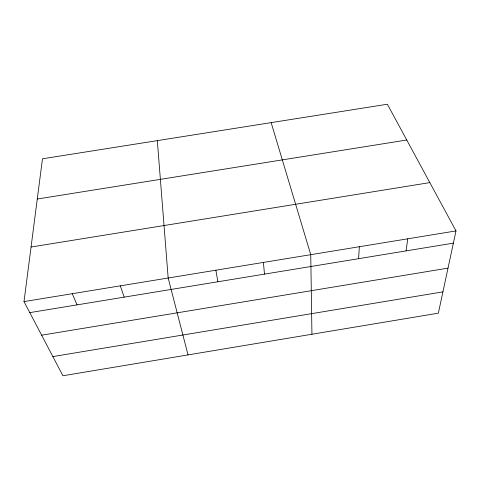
<?xml version="1.0" encoding="UTF-8"?>
<svg xmlns="http://www.w3.org/2000/svg" width="480" height="480" viewBox="0 0 480 480"><rect width="100%" height="100%" fill="white"/><g stroke="black" fill="none" stroke-linecap="round" stroke-linejoin="round"><path stroke-width="0.72" d="M358.59 258.684L359.352 246.732M24 301.596L42.48 158.796L387.372 104.238L456 230.916L438.354 313.17L62.922 375.762L24 301.596L456 230.916M406.074 250.89L407.766 238.812M52.86 356.586L442.92 291.87M41.628 335.19L448.014 268.128M29.79 312.624L453.378 243.132M31.062 247.02L429.828 182.604M37.278 199.02L406.752 140.01M72.24 293.7L77.076 304.866M120.294 285.84L124.188 297.138M271.146 122.622L310.746 254.682L311.94 334.248M188.034 354.906L168.174 278.004L157.32 140.628M215.874 270.204L217.896 281.766M263.4 262.428L264.492 274.122"/></g></svg>
